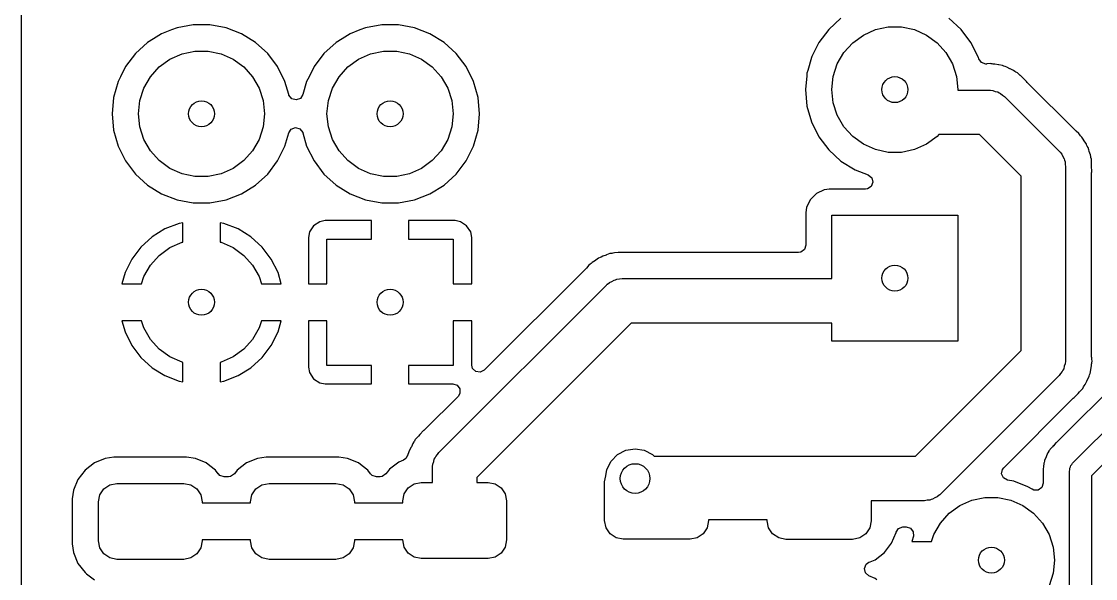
# Model space of a CAD drawing. Extents: x 0.22 to 1.78, y 0.22 to 2.18.
# Drawn here: x 0.222 to 0.791, y 1.415 to 1.71 of the extents above; entities that cross this region are included whole.
import ezdxf

# ---------------------------------------------------------------- set-up
doc = ezdxf.new("R2010")
doc.units = 0
doc.header["$MEASUREMENT"] = 0
doc.layers.add('BLACK', color=7, linetype='CONTINUOUS')

msp = doc.modelspace()

# ---------------------------------------------------------------- linework, layer by layer
at = {"layer": 'BLACK', "linetype": 'CONTINUOUS'}
for p, q in [((0.221831, 1.66122), (0.221831, 1.75138)), ((0.656435, 1.71189), (0.649961, 1.70599)), ((0.720117, 1.70599), (0.713644, 1.71189)), ((0.296165, 1.70371), (0.291821, 1.70102)), ((0.301331, 1.70571), (0.296165, 1.70371)), ((0.304333, 1.70687), (0.301331, 1.70571)), ((0.312943, 1.70848), (0.304333, 1.70687)), ((0.321702, 1.70848), (0.312943, 1.70848)), ((0.330312, 1.70687), (0.321702, 1.70848)), ((0.330313, 1.70687), (0.330312, 1.70687)), ((0.33848, 1.70371), (0.330313, 1.70687)), ((0.330313, 1.70687), (0.330313, 1.70687)), ((0.345928, 1.6991), (0.33848, 1.70371)), ((0.396165, 1.70371), (0.391821, 1.70102)), ((0.401331, 1.70571), (0.396165, 1.70371)), ((0.404333, 1.70687), (0.401331, 1.70571)), ((0.412943, 1.70848), (0.404333, 1.70687)), ((0.421702, 1.70848), (0.412943, 1.70848)), ((0.430312, 1.70687), (0.421702, 1.70848)), ((0.430313, 1.70687), (0.430312, 1.70687)), ((0.43848, 1.70371), (0.430313, 1.70687)), ((0.430313, 1.70687), (0.430313, 1.70687)), ((0.445928, 1.6991), (0.43848, 1.70371)), ((0.649961, 1.70599), (0.644683, 1.699)), ((0.668307, 1.703), (0.674698, 1.70584)), ((0.674698, 1.70584), (0.681541, 1.7073)), ((0.681541, 1.7073), (0.688537, 1.7073)), ((0.688537, 1.7073), (0.69538, 1.70584)), ((0.69538, 1.70584), (0.701772, 1.703)), ((0.725396, 1.699), (0.720117, 1.70599)), ((0.288718, 1.6991), (0.282245, 1.6932)), ((0.291821, 1.70102), (0.288718, 1.6991)), ((0.352401, 1.6932), (0.345928, 1.6991)), ((0.388718, 1.6991), (0.382245, 1.6932)), ((0.391821, 1.70102), (0.388718, 1.6991)), ((0.452401, 1.6932), (0.445928, 1.6991)), ((0.644683, 1.699), (0.640994, 1.6916)), ((0.644683, 1.699), (0.644683, 1.699)), ((0.657966, 1.69369), (0.662647, 1.69888)), ((0.662647, 1.69888), (0.668307, 1.703)), ((0.701772, 1.703), (0.707432, 1.69888)), ((0.707432, 1.69888), (0.712113, 1.69369)), ((0.7293, 1.69116), (0.725396, 1.699)), ((0.725396, 1.699), (0.725396, 1.699)), ((0.282245, 1.6932), (0.276966, 1.68621)), ((0.300591, 1.6902), (0.306982, 1.69305)), ((0.306982, 1.69305), (0.313825, 1.6945)), ((0.313825, 1.6945), (0.320821, 1.6945)), ((0.320821, 1.6945), (0.327664, 1.69305)), ((0.327664, 1.69305), (0.334055, 1.6902)), ((0.357679, 1.68621), (0.352401, 1.6932)), ((0.382245, 1.6932), (0.376966, 1.68621)), ((0.400591, 1.6902), (0.406982, 1.69305)), ((0.406982, 1.69305), (0.413825, 1.6945)), ((0.413825, 1.6945), (0.420821, 1.6945)), ((0.420821, 1.6945), (0.427664, 1.69305)), ((0.427664, 1.69305), (0.434055, 1.6902)), ((0.457679, 1.68621), (0.452401, 1.6932)), ((0.654468, 1.68763), (0.657966, 1.69369)), ((0.712113, 1.69369), (0.715611, 1.68763)), ((0.276966, 1.68621), (0.274325, 1.6809)), ((0.276966, 1.68621), (0.276966, 1.68621)), ((0.290249, 1.68089), (0.294931, 1.68609)), ((0.294931, 1.68609), (0.300591, 1.6902)), ((0.334055, 1.6902), (0.339715, 1.68609)), ((0.339715, 1.68609), (0.344396, 1.68089)), ((0.361584, 1.67837), (0.357679, 1.68621)), ((0.376966, 1.68621), (0.374325, 1.6809)), ((0.376966, 1.68621), (0.376966, 1.68621)), ((0.390249, 1.68089), (0.394931, 1.68609)), ((0.394931, 1.68609), (0.400591, 1.6902)), ((0.434055, 1.6902), (0.439715, 1.68609)), ((0.439715, 1.68609), (0.444396, 1.68089)), ((0.461584, 1.67837), (0.457679, 1.68621)), ((0.640778, 1.69116), (0.638805, 1.68423)), ((0.640994, 1.6916), (0.640778, 1.69116)), ((0.652306, 1.68097), (0.654468, 1.68763)), ((0.715611, 1.68763), (0.717773, 1.68097)), ((0.729503, 1.69045), (0.7293, 1.69116)), ((0.729545, 1.69031), (0.729503, 1.69045)), ((0.730961, 1.68836), (0.729545, 1.69031)), ((0.733252, 1.68762), (0.730961, 1.68836)), ((0.733543, 1.68762), (0.733252, 1.68762)), ((0.733726, 1.68763), (0.733543, 1.68762)), ((0.735653, 1.68781), (0.733726, 1.68763)), ((0.736173, 1.68773), (0.735653, 1.68781)), ((0.735653, 1.68781), (0.735653, 1.68781)), ((0.736555, 1.68767), (0.736173, 1.68773)), ((0.737165, 1.68762), (0.736555, 1.68767)), ((0.738078, 1.68762), (0.737165, 1.68762)), ((0.739953, 1.68714), (0.738078, 1.68762)), ((0.738078, 1.68762), (0.738078, 1.68762)), ((0.738078, 1.68762), (0.738078, 1.68762)), ((0.738078, 1.68762), (0.738078, 1.68762)), ((0.740133, 1.6871), (0.739953, 1.68714)), ((0.742044, 1.6868), (0.740133, 1.6871)), ((0.742882, 1.68643), (0.742044, 1.6868)), ((0.742044, 1.6868), (0.742044, 1.6868)), ((0.743461, 1.68624), (0.742882, 1.68643)), ((0.744345, 1.68601), (0.743461, 1.68624)), ((0.274325, 1.6809), (0.273062, 1.67837)), ((0.286751, 1.67483), (0.290249, 1.68089)), ((0.344396, 1.68089), (0.347894, 1.67483)), ((0.374325, 1.6809), (0.373062, 1.67837)), ((0.386751, 1.67483), (0.390249, 1.68089)), ((0.444396, 1.68089), (0.447894, 1.67483)), ((0.638258, 1.68141), (0.637573, 1.67402)), ((0.638381, 1.68274), (0.638258, 1.68141)), ((0.638805, 1.68423), (0.638381, 1.68274)), ((0.651575, 1.67402), (0.652306, 1.68097)), ((0.717773, 1.68097), (0.718504, 1.67402)), ((0.746042, 1.68508), (0.744345, 1.68601)), ((0.744345, 1.68601), (0.744345, 1.68601)), ((0.746207, 1.685), (0.746042, 1.68508)), ((0.747983, 1.68423), (0.746207, 1.685)), ((0.748704, 1.68367), (0.747983, 1.68423)), ((0.749215, 1.68333), (0.748704, 1.68367)), ((0.750015, 1.68289), (0.749215, 1.68333)), ((0.751426, 1.68157), (0.750015, 1.68289)), ((0.751566, 1.68145), (0.751426, 1.68157)), ((0.751812, 1.68126), (0.751566, 1.68145)), ((0.752668, 1.6804), (0.751812, 1.68126)), ((0.754732, 1.67846), (0.752668, 1.6804)), ((0.273062, 1.67837), (0.270665, 1.66994)), ((0.28459, 1.66818), (0.286751, 1.67483)), ((0.347894, 1.67483), (0.350056, 1.66818)), ((0.363574, 1.67137), (0.361584, 1.67837)), ((0.373062, 1.67837), (0.371072, 1.67137)), ((0.38459, 1.66818), (0.386751, 1.67483)), ((0.447894, 1.67483), (0.450056, 1.66818)), ((0.463981, 1.66994), (0.461584, 1.67837)), ((0.754831, 1.67834), (0.754732, 1.67846)), ((0.755255, 1.67781), (0.754831, 1.67834)), ((0.78097, 1.6521), (0.755255, 1.67781)), ((0.270665, 1.66994), (0.269857, 1.66122)), ((0.363663, 1.6711), (0.363574, 1.67137)), ((0.36515, 1.6692), (0.363663, 1.6711)), ((0.367467, 1.66854), (0.36515, 1.6692)), ((0.369729, 1.66937), (0.367467, 1.66854)), ((0.371072, 1.67137), (0.369729, 1.66937)), ((0.464789, 1.66122), (0.463981, 1.66994)), ((0.637573, 1.67402), (0.638381, 1.66529)), ((0.652306, 1.66706), (0.651575, 1.67402)), ((0.718504, 1.67402), (0.718483, 1.67382)), ((0.718483, 1.67382), (0.734843, 1.67382)), ((0.734843, 1.67382), (0.735225, 1.67378)), ((0.735225, 1.67378), (0.735388, 1.67381)), ((0.735388, 1.67381), (0.735654, 1.67374)), ((0.735654, 1.67374), (0.737013, 1.67362)), ((0.737013, 1.67362), (0.738285, 1.67312)), ((0.738285, 1.67312), (0.739613, 1.67281)), ((0.739613, 1.67281), (0.740292, 1.67235)), ((0.740292, 1.67235), (0.74106, 1.67205)), ((0.74106, 1.67205), (0.742069, 1.67113)), ((0.742069, 1.67113), (0.743194, 1.67036)), ((0.743194, 1.67036), (0.772131, 1.64142)), ((0.283858, 1.66122), (0.28459, 1.66818)), ((0.350056, 1.66818), (0.350787, 1.66122)), ((0.383858, 1.66122), (0.38459, 1.66818)), ((0.450056, 1.66818), (0.450787, 1.66122)), ((0.638381, 1.66529), (0.640778, 1.65687)), ((0.654468, 1.6604), (0.652306, 1.66706)), ((0.221831, 1.55138), (0.221831, 1.66122)), ((0.269857, 1.66122), (0.270665, 1.6525)), ((0.28459, 1.65426), (0.283858, 1.66122)), ((0.350787, 1.66122), (0.350056, 1.65426)), ((0.38459, 1.65426), (0.383858, 1.66122)), ((0.450787, 1.66122), (0.450056, 1.65426)), ((0.463981, 1.6525), (0.464789, 1.66122)), ((0.657966, 1.65435), (0.654468, 1.6604)), ((0.270665, 1.6525), (0.273062, 1.64407)), ((0.286751, 1.64761), (0.28459, 1.65426)), ((0.350056, 1.65426), (0.347894, 1.64761)), ((0.363574, 1.65107), (0.364917, 1.65307)), ((0.364917, 1.65307), (0.367179, 1.6539)), ((0.367179, 1.6539), (0.369496, 1.65324)), ((0.369496, 1.65324), (0.370983, 1.65134)), ((0.386751, 1.64761), (0.38459, 1.65426)), ((0.450056, 1.65426), (0.447894, 1.64761)), ((0.461584, 1.64407), (0.463981, 1.6525)), ((0.640778, 1.65687), (0.644683, 1.64903)), ((0.662647, 1.64915), (0.657966, 1.65435)), ((0.781106, 1.65198), (0.78097, 1.6521)), ((0.782597, 1.65074), (0.781106, 1.65198)), ((0.290249, 1.64155), (0.286751, 1.64761)), ((0.347894, 1.64761), (0.344396, 1.64155)), ((0.361584, 1.64407), (0.363574, 1.65107)), ((0.370983, 1.65134), (0.371071, 1.65107)), ((0.371071, 1.65107), (0.373062, 1.64407)), ((0.390249, 1.64155), (0.386751, 1.64761)), ((0.447894, 1.64761), (0.444396, 1.64155)), ((0.644683, 1.64903), (0.649961, 1.64204)), ((0.668307, 1.64503), (0.662647, 1.64915)), ((0.707432, 1.64915), (0.701772, 1.64503)), ((0.708377, 1.6502), (0.707432, 1.64915)), ((0.72995, 1.6502), (0.708377, 1.6502)), ((0.751969, 1.62818), (0.72995, 1.6502)), ((0.783133, 1.65), (0.782597, 1.65074)), ((0.783531, 1.64954), (0.783133, 1.65)), ((0.784176, 1.64889), (0.783531, 1.64954)), ((0.785162, 1.64723), (0.784176, 1.64889)), ((0.785262, 1.64707), (0.785162, 1.64723)), ((0.7864, 1.64551), (0.785262, 1.64707)), ((0.273062, 1.64407), (0.276966, 1.63623)), ((0.294931, 1.63635), (0.290249, 1.64155)), ((0.344396, 1.64155), (0.339715, 1.63635)), ((0.357679, 1.63623), (0.361584, 1.64407)), ((0.373062, 1.64407), (0.376966, 1.63623)), ((0.394931, 1.63635), (0.390249, 1.64155)), ((0.444396, 1.64155), (0.439715, 1.63635)), ((0.457679, 1.63623), (0.461584, 1.64407)), ((0.649961, 1.64204), (0.656435, 1.63614)), ((0.674698, 1.64219), (0.668307, 1.64503)), ((0.681541, 1.64073), (0.674698, 1.64219)), ((0.688537, 1.64073), (0.681541, 1.64073)), ((0.69538, 1.64219), (0.688537, 1.64073)), ((0.701772, 1.64503), (0.69538, 1.64219)), ((0.772131, 1.64142), (0.772376, 1.64113)), ((0.772376, 1.64113), (0.772508, 1.64103)), ((0.772508, 1.64103), (0.772652, 1.6408)), ((0.772652, 1.6408), (0.773524, 1.63975)), ((0.786656, 1.64486), (0.7864, 1.64551)), ((0.786736, 1.64466), (0.786656, 1.64486)), ((0.787005, 1.64411), (0.786736, 1.64466)), ((0.78747, 1.64332), (0.787005, 1.64411)), ((0.787844, 1.64204), (0.78747, 1.64332)), ((0.78801, 1.64146), (0.787844, 1.64204)), ((0.78807, 1.64129), (0.78801, 1.64146)), ((0.788782, 1.63949), (0.78807, 1.64129)), ((0.276966, 1.63623), (0.282245, 1.62924)), ((0.300591, 1.63224), (0.294931, 1.63635)), ((0.339715, 1.63635), (0.334055, 1.63224)), ((0.352401, 1.62924), (0.357679, 1.63623)), ((0.376966, 1.63623), (0.382245, 1.62924)), ((0.400591, 1.63224), (0.394931, 1.63635)), ((0.439715, 1.63635), (0.434055, 1.63224)), ((0.452401, 1.62924), (0.457679, 1.63623)), ((0.656435, 1.63614), (0.663882, 1.63153)), ((0.773524, 1.63975), (0.774075, 1.6385)), ((0.774075, 1.6385), (0.774793, 1.63734)), ((0.774793, 1.63734), (0.774944, 1.63653)), ((0.774944, 1.63653), (0.775277, 1.63577)), ((0.775277, 1.63577), (0.77534, 1.63441)), ((0.788897, 1.63858), (0.788782, 1.63949)), ((0.789021, 1.63799), (0.788897, 1.63858)), ((0.789275, 1.63711), (0.789021, 1.63799)), ((0.789334, 1.63526), (0.789275, 1.63711)), ((0.789336, 1.63517), (0.789334, 1.63526)), ((0.789351, 1.63499), (0.789336, 1.63517)), ((0.78939, 1.63468), (0.789351, 1.63499)), ((0.282245, 1.62924), (0.288718, 1.62334)), ((0.306982, 1.62939), (0.300591, 1.63224)), ((0.313825, 1.62794), (0.306982, 1.62939)), ((0.327664, 1.62939), (0.320821, 1.62794)), ((0.334055, 1.63224), (0.327664, 1.62939)), ((0.345928, 1.62334), (0.352401, 1.62924)), ((0.382245, 1.62924), (0.388718, 1.62334)), ((0.406982, 1.62939), (0.400591, 1.63224)), ((0.413825, 1.62794), (0.406982, 1.62939)), ((0.427664, 1.62939), (0.420821, 1.62794)), ((0.434055, 1.63224), (0.427664, 1.62939)), ((0.445928, 1.62334), (0.452401, 1.62924)), ((0.663882, 1.63153), (0.670888, 1.62881)), ((0.77534, 1.63441), (0.775591, 1.63307)), ((0.775591, 1.63307), (0.775591, 1.53071)), ((0.78939, 1.63347), (0.78939, 1.63468)), ((0.78939, 1.63468), (0.78939, 1.63468)), ((0.789479, 1.63064), (0.78939, 1.63347)), ((0.78939, 1.62981), (0.789464, 1.63048)), ((0.78939, 1.53201), (0.78939, 1.62981)), ((0.789464, 1.63048), (0.789479, 1.63064)), ((0.320821, 1.62794), (0.313825, 1.62794)), ((0.420821, 1.62794), (0.413825, 1.62794)), ((0.670888, 1.62881), (0.672755, 1.62729)), ((0.673371, 1.62496), (0.672501, 1.62271)), ((0.672755, 1.62729), (0.673371, 1.62496)), ((0.751969, 1.5356), (0.751969, 1.62818)), ((0.288718, 1.62334), (0.296165, 1.61873)), ((0.296165, 1.61873), (0.304333, 1.61557)), ((0.330313, 1.61557), (0.33848, 1.61873)), ((0.33848, 1.61873), (0.345928, 1.62334)), ((0.388718, 1.62334), (0.396165, 1.61873)), ((0.396165, 1.61873), (0.404333, 1.61557)), ((0.430313, 1.61557), (0.43848, 1.61873)), ((0.43848, 1.61873), (0.445928, 1.62334)), ((0.643446, 1.61887), (0.640189, 1.61561)), ((0.647583, 1.62089), (0.643446, 1.61887)), ((0.648924, 1.62108), (0.647583, 1.62089)), ((0.650265, 1.62128), (0.648924, 1.62108)), ((0.66948, 1.62128), (0.650265, 1.62128)), ((0.670477, 1.62141), (0.66948, 1.62128)), ((0.672501, 1.62271), (0.670477, 1.62141)), ((0.304333, 1.61557), (0.312943, 1.61396)), ((0.312943, 1.61396), (0.321702, 1.61396)), ((0.321702, 1.61396), (0.330313, 1.61557)), ((0.404333, 1.61557), (0.412943, 1.61396)), ((0.412943, 1.61396), (0.421702, 1.61396)), ((0.421702, 1.61396), (0.430313, 1.61557)), ((0.640189, 1.61561), (0.638166, 1.61147)), ((0.638166, 1.61147), (0.637776, 1.60879)), ((0.637776, 1.60879), (0.637776, 1.59152)), ((0.651575, 1.57382), (0.651575, 1.60748)), ((0.651575, 1.60748), (0.718504, 1.60748)), ((0.718504, 1.60748), (0.718504, 1.54055)), ((0.30542, 1.60305), (0.297936, 1.60015)), ((0.305421, 1.60305), (0.30542, 1.60305)), ((0.30748, 1.60344), (0.305421, 1.60305)), ((0.30748, 1.59315), (0.30748, 1.60344)), ((0.329225, 1.60305), (0.327165, 1.60344)), ((0.327165, 1.60344), (0.327165, 1.59315)), ((0.336709, 1.60015), (0.329225, 1.60305)), ((0.329225, 1.60305), (0.329225, 1.60305)), ((0.376762, 1.60178), (0.374587, 1.59853)), ((0.380018, 1.60396), (0.376762, 1.60178)), ((0.376762, 1.60178), (0.376762, 1.60178)), ((0.382889, 1.60453), (0.380018, 1.60396)), ((0.380018, 1.60396), (0.380018, 1.60396)), ((0.40748, 1.60453), (0.382889, 1.60453)), ((0.40748, 1.59469), (0.40748, 1.60453)), ((0.40748, 1.60453), (0.40748, 1.60453)), ((0.427165, 1.60453), (0.427165, 1.59469)), ((0.451757, 1.60453), (0.427165, 1.60453)), ((0.427165, 1.60453), (0.427165, 1.60453)), ((0.454628, 1.60396), (0.451757, 1.60453)), ((0.457883, 1.60178), (0.454628, 1.60396)), ((0.454628, 1.60396), (0.454628, 1.60396)), ((0.457884, 1.60178), (0.457883, 1.60178)), ((0.460059, 1.59853), (0.457884, 1.60178)), ((0.291113, 1.59593), (0.285181, 1.59052)), ((0.297936, 1.60015), (0.291113, 1.59593)), ((0.297936, 1.60015), (0.297936, 1.60015)), ((0.343533, 1.59593), (0.336709, 1.60015)), ((0.336709, 1.60015), (0.336709, 1.60015)), ((0.349464, 1.59052), (0.343533, 1.59593)), ((0.374587, 1.59853), (0.374016, 1.59565)), ((0.374016, 1.59565), (0.374016, 1.59565)), ((0.374016, 1.59565), (0.374016, 1.57106)), ((0.374587, 1.59853), (0.374587, 1.59853)), ((0.46063, 1.59565), (0.460059, 1.59853)), ((0.460059, 1.59853), (0.460059, 1.59853)), ((0.46063, 1.57106), (0.46063, 1.59565)), ((0.46063, 1.59565), (0.46063, 1.59565)), ((0.285181, 1.59052), (0.280345, 1.58412)), ((0.294931, 1.58609), (0.300591, 1.5902)), ((0.300591, 1.5902), (0.306982, 1.59305)), ((0.306982, 1.59305), (0.30748, 1.59315)), ((0.327165, 1.59315), (0.327664, 1.59305)), ((0.327664, 1.59305), (0.334055, 1.5902)), ((0.334055, 1.5902), (0.339715, 1.58609)), ((0.354301, 1.58412), (0.349464, 1.59052)), ((0.383858, 1.57106), (0.383858, 1.59469)), ((0.383858, 1.59469), (0.40748, 1.59469)), ((0.427165, 1.59469), (0.450787, 1.59469)), ((0.450787, 1.59469), (0.450787, 1.57106)), ((0.637031, 1.58922), (0.635082, 1.58781)), ((0.637776, 1.59152), (0.637031, 1.58922)), ((0.280344, 1.58412), (0.276767, 1.57693)), ((0.280345, 1.58412), (0.280344, 1.58412)), ((0.290249, 1.58089), (0.294931, 1.58609)), ((0.339715, 1.58609), (0.344396, 1.58089)), ((0.357878, 1.57693), (0.354301, 1.58412)), ((0.354301, 1.58412), (0.354301, 1.58412)), ((0.527918, 1.58463), (0.526353, 1.58349)), ((0.528767, 1.58496), (0.527918, 1.58463)), ((0.529316, 1.58523), (0.528767, 1.58496)), ((0.530102, 1.5857), (0.529316, 1.58523)), ((0.531962, 1.58624), (0.530102, 1.5857)), ((0.530102, 1.5857), (0.530102, 1.5857)), ((0.532135, 1.5863), (0.531962, 1.58624)), ((0.533935, 1.58701), (0.532135, 1.5863)), ((0.53484, 1.58713), (0.533935, 1.58701)), ((0.533935, 1.58701), (0.533935, 1.58701)), ((0.535439, 1.58725), (0.53484, 1.58713)), ((0.536316, 1.5875), (0.535439, 1.58725)), ((0.538251, 1.58756), (0.536316, 1.5875)), ((0.536316, 1.5875), (0.536316, 1.5875)), ((0.538434, 1.58758), (0.538251, 1.58756)), ((0.538743, 1.58762), (0.538434, 1.58758)), ((0.539952, 1.58762), (0.538743, 1.58762)), ((0.542784, 1.58771), (0.539952, 1.58762)), ((0.542939, 1.58769), (0.542784, 1.58771)), ((0.543612, 1.58762), (0.542939, 1.58769)), ((0.633878, 1.58762), (0.543612, 1.58762)), ((0.635082, 1.58781), (0.633878, 1.58762)), ((0.286751, 1.57483), (0.290249, 1.58089)), ((0.344396, 1.58089), (0.347894, 1.57483)), ((0.521326, 1.5792), (0.467284, 1.52516)), ((0.52145, 1.57933), (0.521326, 1.5792)), ((0.522683, 1.58083), (0.52145, 1.57933)), ((0.522684, 1.58083), (0.522683, 1.58083)), ((0.523422, 1.58136), (0.522684, 1.58083)), ((0.523887, 1.58176), (0.523422, 1.58136)), ((0.524533, 1.5824), (0.523887, 1.58176)), ((0.526199, 1.58339), (0.524533, 1.5824)), ((0.524533, 1.5824), (0.524533, 1.5824)), ((0.526353, 1.58349), (0.526199, 1.58339)), ((0.276767, 1.57693), (0.275097, 1.57106)), ((0.285527, 1.57106), (0.286751, 1.57483)), ((0.347894, 1.57483), (0.349119, 1.57106)), ((0.359548, 1.57106), (0.357878, 1.57693)), ((0.533679, 1.57175), (0.534928, 1.5723)), ((0.534928, 1.5723), (0.536088, 1.57302)), ((0.536088, 1.57302), (0.536897, 1.57317)), ((0.536897, 1.57317), (0.53765, 1.57351)), ((0.53765, 1.57351), (0.539013, 1.57357)), ((0.539013, 1.57357), (0.540354, 1.57382)), ((0.540354, 1.57382), (0.651575, 1.57382)), ((0.275097, 1.57106), (0.285527, 1.57106)), ((0.349119, 1.57106), (0.359548, 1.57106)), ((0.374016, 1.57106), (0.374016, 1.57106)), ((0.374016, 1.57106), (0.383858, 1.57106)), ((0.443223, 1.48158), (0.532003, 1.57036)), ((0.450787, 1.57106), (0.46063, 1.57106)), ((0.46063, 1.57106), (0.46063, 1.57106)), ((0.532003, 1.57036), (0.532298, 1.5706)), ((0.532298, 1.5706), (0.532397, 1.57074)), ((0.532397, 1.57074), (0.53263, 1.57088)), ((0.53263, 1.57088), (0.533679, 1.57175)), ((0.221831, 1.36125), (0.221831, 1.55138)), ((0.285527, 1.55138), (0.275097, 1.55138)), ((0.275097, 1.55138), (0.276767, 1.54551)), ((0.286751, 1.54761), (0.285527, 1.55138)), ((0.349119, 1.55138), (0.347894, 1.54761)), ((0.359548, 1.55138), (0.349119, 1.55138)), ((0.357878, 1.54551), (0.359548, 1.55138)), ((0.374016, 1.55138), (0.374016, 1.55138)), ((0.374016, 1.55138), (0.374016, 1.52679)), ((0.383858, 1.55138), (0.374016, 1.55138)), ((0.383858, 1.52776), (0.383858, 1.55138)), ((0.46063, 1.55138), (0.450787, 1.55138)), ((0.450787, 1.55138), (0.450787, 1.52776)), ((0.46063, 1.52791), (0.46063, 1.55138)), ((0.46063, 1.55138), (0.46063, 1.55138)), ((0.545247, 1.5502), (0.463386, 1.46834)), ((0.651575, 1.5502), (0.545247, 1.5502)), ((0.651575, 1.54055), (0.651575, 1.5502)), ((0.276767, 1.54551), (0.280344, 1.53832)), ((0.290249, 1.54155), (0.286751, 1.54761)), ((0.347894, 1.54761), (0.344396, 1.54155)), ((0.354301, 1.53832), (0.357878, 1.54551)), ((0.280344, 1.53832), (0.280345, 1.53832)), ((0.280345, 1.53832), (0.285181, 1.53192)), ((0.294931, 1.53635), (0.290249, 1.54155)), ((0.344396, 1.54155), (0.339715, 1.53635)), ((0.349464, 1.53192), (0.354301, 1.53832)), ((0.354301, 1.53832), (0.354301, 1.53832)), ((0.718504, 1.54055), (0.651575, 1.54055)), ((0.82561, 1.54167), (0.771325, 1.48738)), ((0.300591, 1.53224), (0.294931, 1.53635)), ((0.339715, 1.53635), (0.334055, 1.53224)), ((0.695895, 1.47953), (0.751969, 1.5356)), ((0.779289, 1.47583), (0.840551, 1.53709)), ((0.285181, 1.53192), (0.291113, 1.52651)), ((0.306982, 1.52939), (0.300591, 1.53224)), ((0.30748, 1.52929), (0.306982, 1.52939)), ((0.30748, 1.519), (0.30748, 1.52929)), ((0.327664, 1.52939), (0.327165, 1.52929)), ((0.327165, 1.52929), (0.327165, 1.519)), ((0.334055, 1.53224), (0.327664, 1.52939)), ((0.343533, 1.52651), (0.349464, 1.53192)), ((0.374016, 1.52679), (0.374016, 1.52679)), ((0.374016, 1.52679), (0.374587, 1.52392)), ((0.40748, 1.52776), (0.383858, 1.52776)), ((0.40748, 1.51791), (0.40748, 1.52776)), ((0.450787, 1.52776), (0.427165, 1.52776)), ((0.427165, 1.52776), (0.427165, 1.51791)), ((0.461055, 1.52614), (0.46063, 1.52791)), ((0.774897, 1.52727), (0.774584, 1.52594)), ((0.775389, 1.52854), (0.774897, 1.52727)), ((0.775515, 1.5299), (0.775389, 1.52854)), ((0.775578, 1.53016), (0.775515, 1.5299)), ((0.775591, 1.53071), (0.775555, 1.53033)), ((0.775555, 1.53033), (0.775578, 1.53016)), ((0.788908, 1.5256), (0.78939, 1.52747)), ((0.850633, 1.53047), (0.78937, 1.46921)), ((0.789398, 1.53183), (0.78939, 1.53201)), ((0.78939, 1.52839), (0.789438, 1.529)), ((0.78939, 1.52747), (0.78939, 1.52839)), ((0.789476, 1.531), (0.789398, 1.53183)), ((0.789438, 1.529), (0.789444, 1.52904)), ((0.789444, 1.52904), (0.789581, 1.5299)), ((0.789581, 1.5299), (0.789476, 1.531)), ((0.291113, 1.52651), (0.297936, 1.52229)), ((0.297936, 1.52229), (0.297936, 1.52229)), ((0.297936, 1.52229), (0.305421, 1.51939)), ((0.329225, 1.51939), (0.336709, 1.52229)), ((0.336709, 1.52229), (0.343533, 1.52651)), ((0.336709, 1.52229), (0.336709, 1.52229)), ((0.374587, 1.52392), (0.374587, 1.52392)), ((0.374587, 1.52392), (0.376762, 1.52066)), ((0.462758, 1.52444), (0.461055, 1.52614)), ((0.465137, 1.52406), (0.462758, 1.52444)), ((0.467284, 1.52516), (0.465137, 1.52406)), ((0.772131, 1.52236), (0.709139, 1.45936)), ((0.772902, 1.52348), (0.772131, 1.52236)), ((0.773821, 1.52449), (0.772902, 1.52348)), ((0.774119, 1.52526), (0.773821, 1.52449)), ((0.774584, 1.52594), (0.774119, 1.52526)), ((0.786848, 1.51951), (0.787781, 1.52121)), ((0.787781, 1.52121), (0.788008, 1.52209)), ((0.788008, 1.52209), (0.788206, 1.52267)), ((0.788206, 1.52267), (0.788568, 1.52351)), ((0.788568, 1.52351), (0.788871, 1.52542)), ((0.788871, 1.52542), (0.788908, 1.5256)), ((0.305421, 1.51939), (0.30748, 1.519)), ((0.30748, 1.519), (0.30748, 1.519)), ((0.327165, 1.519), (0.329225, 1.51939)), ((0.327165, 1.519), (0.327165, 1.519)), ((0.376762, 1.52066), (0.376762, 1.52066)), ((0.376762, 1.52066), (0.380018, 1.51848)), ((0.380018, 1.51848), (0.380018, 1.51848)), ((0.380018, 1.51848), (0.382889, 1.51791)), ((0.382889, 1.51791), (0.382889, 1.51791)), ((0.382889, 1.51791), (0.40748, 1.51791)), ((0.40748, 1.51791), (0.40748, 1.51791)), ((0.427165, 1.51791), (0.427165, 1.51791)), ((0.427165, 1.51791), (0.450632, 1.51791)), ((0.450632, 1.51791), (0.452923, 1.51717)), ((0.452923, 1.51717), (0.454339, 1.51522)), ((0.454339, 1.51522), (0.454339, 1.51281)), ((0.783338, 1.51412), (0.784663, 1.51554)), ((0.784663, 1.51554), (0.785103, 1.51634)), ((0.785103, 1.51634), (0.785439, 1.51685)), ((0.785439, 1.51685), (0.785999, 1.51757)), ((0.785999, 1.51757), (0.786768, 1.51935)), ((0.786768, 1.51935), (0.786848, 1.51951)), ((0.453388, 1.51126), (0.435769, 1.49364)), ((0.454339, 1.51281), (0.453388, 1.51126)), ((0.742743, 1.47345), (0.779585, 1.5103)), ((0.779585, 1.5103), (0.780112, 1.51072)), ((0.780112, 1.51072), (0.780234, 1.51082)), ((0.780234, 1.51082), (0.782173, 1.51288)), ((0.780234, 1.51082), (0.780234, 1.51082)), ((0.782173, 1.51288), (0.783028, 1.51374)), ((0.783028, 1.51374), (0.783219, 1.51399)), ((0.783219, 1.51399), (0.783338, 1.51412)), ((0.43512, 1.49312), (0.433181, 1.49105)), ((0.435241, 1.49322), (0.43512, 1.49312)), ((0.435769, 1.49364), (0.435241, 1.49322)), ((0.429916, 1.48709), (0.429356, 1.48637)), ((0.430251, 1.4876), (0.429916, 1.48709)), ((0.43047, 1.488), (0.430251, 1.4876)), ((0.430691, 1.4884), (0.43047, 1.488)), ((0.432016, 1.48981), (0.430691, 1.4884)), ((0.432135, 1.48995), (0.432016, 1.48981)), ((0.432326, 1.4902), (0.432135, 1.48995)), ((0.433181, 1.49105), (0.432326, 1.4902)), ((0.432326, 1.4902), (0.432326, 1.4902)), ((0.770428, 1.4867), (0.769079, 1.48514)), ((0.770677, 1.48686), (0.770428, 1.4867)), ((0.770428, 1.4867), (0.770428, 1.4867)), ((0.771325, 1.48738), (0.770677, 1.48686)), ((0.427149, 1.48127), (0.426786, 1.48043)), ((0.427347, 1.48185), (0.427149, 1.48127)), ((0.427574, 1.48273), (0.427347, 1.48185)), ((0.428506, 1.48443), (0.427574, 1.48273)), ((0.427574, 1.48273), (0.427574, 1.48273)), ((0.428587, 1.48459), (0.428506, 1.48443)), ((0.429356, 1.48637), (0.428587, 1.48459)), ((0.442452, 1.48045), (0.443223, 1.48158)), ((0.537988, 1.48046), (0.542378, 1.48269)), ((0.542378, 1.48269), (0.547244, 1.48346)), ((0.547244, 1.48346), (0.552111, 1.48269)), ((0.552111, 1.48269), (0.556501, 1.48046)), ((0.765992, 1.48119), (0.765272, 1.47926)), ((0.76617, 1.48143), (0.765992, 1.48119)), ((0.765992, 1.48119), (0.765992, 1.48119)), ((0.766594, 1.48215), (0.76617, 1.48143)), ((0.766717, 1.48242), (0.766594, 1.48215)), ((0.768066, 1.48397), (0.766717, 1.48242)), ((0.768153, 1.48408), (0.768066, 1.48397)), ((0.768535, 1.48459), (0.768153, 1.48408)), ((0.768984, 1.48504), (0.768535, 1.48459)), ((0.769079, 1.48514), (0.768984, 1.48504)), ((0.260518, 1.47597), (0.25558, 1.47218)), ((0.266269, 1.47835), (0.260518, 1.47597)), ((0.260518, 1.47597), (0.260518, 1.47597)), ((0.270891, 1.47896), (0.266269, 1.47835)), ((0.266269, 1.47835), (0.266269, 1.47835)), ((0.309424, 1.47896), (0.270891, 1.47896)), ((0.270891, 1.47896), (0.270891, 1.47896)), ((0.314046, 1.47835), (0.309424, 1.47896)), ((0.319797, 1.47597), (0.314046, 1.47835)), ((0.314046, 1.47835), (0.314046, 1.47835)), ((0.321741, 1.47447), (0.319797, 1.47597)), ((0.319797, 1.47597), (0.319797, 1.47597)), ((0.319797, 1.47597), (0.319797, 1.47597)), ((0.341227, 1.47597), (0.336288, 1.47218)), ((0.346978, 1.47835), (0.341227, 1.47597)), ((0.341227, 1.47597), (0.341227, 1.47597)), ((0.3516, 1.47896), (0.346978, 1.47835)), ((0.346978, 1.47835), (0.346978, 1.47835)), ((0.390132, 1.47896), (0.3516, 1.47896)), ((0.3516, 1.47896), (0.3516, 1.47896)), ((0.394754, 1.47835), (0.390132, 1.47896)), ((0.394755, 1.47835), (0.394754, 1.47835)), ((0.400505, 1.47597), (0.394755, 1.47835)), ((0.400506, 1.47597), (0.400505, 1.47597)), ((0.40245, 1.47447), (0.400506, 1.47597)), ((0.400506, 1.47597), (0.400506, 1.47597)), ((0.421935, 1.47646), (0.416997, 1.47267)), ((0.421936, 1.47646), (0.421935, 1.47646)), ((0.424437, 1.47749), (0.421936, 1.47646)), ((0.425701, 1.47834), (0.424437, 1.47749)), ((0.426656, 1.48021), (0.425701, 1.47834)), ((0.426718, 1.48019), (0.426656, 1.48021)), ((0.426786, 1.48043), (0.426718, 1.48019)), ((0.439839, 1.47404), (0.439965, 1.4754)), ((0.439965, 1.4754), (0.440458, 1.47667)), ((0.440458, 1.47667), (0.44077, 1.478)), ((0.44077, 1.478), (0.441235, 1.47868)), ((0.441235, 1.47868), (0.441533, 1.47945)), ((0.441533, 1.47945), (0.442452, 1.48045)), ((0.532267, 1.47258), (0.534504, 1.47697)), ((0.534504, 1.47697), (0.537988, 1.48046)), ((0.556501, 1.48046), (0.55743, 1.47953)), ((0.55743, 1.47953), (0.632776, 1.47953)), ((0.632776, 1.47953), (0.695895, 1.47953)), ((0.764012, 1.47589), (0.763865, 1.47383)), ((0.764116, 1.47616), (0.764012, 1.47589)), ((0.764321, 1.47697), (0.764116, 1.47616)), ((0.764364, 1.47726), (0.764321, 1.47697)), ((0.765219, 1.47914), (0.764364, 1.47726)), ((0.764364, 1.47726), (0.764364, 1.47726)), ((0.765272, 1.47926), (0.765219, 1.47914)), ((0.7789, 1.47516), (0.779289, 1.47583)), ((0.255579, 1.47218), (0.25179, 1.46724)), ((0.25558, 1.47218), (0.255579, 1.47218)), ((0.324735, 1.47218), (0.321741, 1.47447)), ((0.324736, 1.47218), (0.324735, 1.47218)), ((0.324735, 1.47218), (0.324735, 1.47218)), ((0.326226, 1.47023), (0.324736, 1.47218)), ((0.326293, 1.47015), (0.326226, 1.47023)), ((0.327094, 1.46937), (0.326293, 1.47015)), ((0.334731, 1.47015), (0.332746, 1.46878)), ((0.336288, 1.47218), (0.334731, 1.47015)), ((0.336288, 1.47218), (0.336288, 1.47218)), ((0.405444, 1.47218), (0.40245, 1.47447)), ((0.406935, 1.47023), (0.405444, 1.47218)), ((0.405444, 1.47218), (0.405444, 1.47218)), ((0.405444, 1.47218), (0.405444, 1.47218)), ((0.407001, 1.47015), (0.406935, 1.47023)), ((0.407803, 1.46937), (0.407001, 1.47015)), ((0.415062, 1.47015), (0.413077, 1.46878)), ((0.415121, 1.47022), (0.415062, 1.47015)), ((0.415933, 1.47128), (0.415121, 1.47022)), ((0.416997, 1.47267), (0.415933, 1.47128)), ((0.416997, 1.47267), (0.416997, 1.47267)), ((0.439764, 1.47323), (0.439799, 1.47361)), ((0.439764, 1.46565), (0.439764, 1.47323)), ((0.439776, 1.47377), (0.439839, 1.47404)), ((0.439799, 1.47361), (0.439776, 1.47377)), ((0.531734, 1.46922), (0.532267, 1.47258)), ((0.741634, 1.47019), (0.742076, 1.47256)), ((0.742667, 1.46802), (0.741634, 1.47019)), ((0.742076, 1.47256), (0.742743, 1.47345)), ((0.763755, 1.47229), (0.763608, 1.47023)), ((0.763608, 1.47023), (0.763671, 1.46994)), ((0.763671, 1.46994), (0.76376, 1.46912)), ((0.76376, 1.47243), (0.763755, 1.47229)), ((0.76385, 1.47369), (0.76376, 1.47306)), ((0.76376, 1.47306), (0.76376, 1.47243)), ((0.763865, 1.47383), (0.76385, 1.47369)), ((0.777559, 1.47165), (0.77776, 1.4724)), ((0.777559, 1.32449), (0.777559, 1.47165)), ((0.77776, 1.47318), (0.778149, 1.47386)), ((0.77776, 1.4724), (0.77776, 1.47318)), ((0.778149, 1.47386), (0.77835, 1.47461)), ((0.77835, 1.47461), (0.7789, 1.47516)), ((0.25179, 1.46724), (0.249408, 1.46149)), ((0.25179, 1.46724), (0.25179, 1.46724)), ((0.265481, 1.46227), (0.268674, 1.46441)), ((0.268674, 1.46441), (0.272441, 1.46516)), ((0.272441, 1.46516), (0.307874, 1.46516)), ((0.307874, 1.46516), (0.311641, 1.46441)), ((0.311641, 1.46441), (0.314834, 1.46227)), ((0.329385, 1.46862), (0.327094, 1.46937)), ((0.331639, 1.46862), (0.329385, 1.46862)), ((0.332746, 1.46878), (0.331639, 1.46862)), ((0.34619, 1.46227), (0.349383, 1.46441)), ((0.349383, 1.46441), (0.35315, 1.46516)), ((0.35315, 1.46516), (0.388583, 1.46516)), ((0.388583, 1.46516), (0.392349, 1.46441)), ((0.392349, 1.46441), (0.395542, 1.46227)), ((0.410094, 1.46862), (0.407803, 1.46937)), ((0.41197, 1.46862), (0.410094, 1.46862)), ((0.413077, 1.46878), (0.41197, 1.46862)), ((0.426899, 1.46277), (0.430092, 1.4649)), ((0.430092, 1.4649), (0.433858, 1.46565)), ((0.433858, 1.46565), (0.439764, 1.46565)), ((0.463386, 1.46834), (0.463386, 1.46565)), ((0.463386, 1.46565), (0.469291, 1.46565)), ((0.469291, 1.46565), (0.473058, 1.4649)), ((0.473058, 1.4649), (0.476251, 1.46277)), ((0.531102, 1.46604), (0.531734, 1.46922)), ((0.531102, 1.44537), (0.531102, 1.46604)), ((0.744783, 1.46687), (0.742667, 1.46802)), ((0.748123, 1.46624), (0.744783, 1.46687)), ((0.755607, 1.46334), (0.748123, 1.46624)), ((0.76376, 1.46529), (0.763015, 1.463)), ((0.76376, 1.46912), (0.76376, 1.46529)), ((0.78937, 1.46921), (0.78937, 1.32205)), ((0.249408, 1.46149), (0.248799, 1.45686)), ((0.249408, 1.46149), (0.249408, 1.46149)), ((0.262598, 1.45531), (0.263348, 1.45908)), ((0.263348, 1.45908), (0.265481, 1.46227)), ((0.314834, 1.46227), (0.316967, 1.45908)), ((0.316967, 1.45908), (0.317717, 1.45531)), ((0.343307, 1.45531), (0.344056, 1.45908)), ((0.344056, 1.45908), (0.34619, 1.46227)), ((0.395542, 1.46227), (0.397676, 1.45908)), ((0.397676, 1.45908), (0.398425, 1.45531)), ((0.424016, 1.45581), (0.424765, 1.45957)), ((0.424765, 1.45957), (0.426899, 1.46277)), ((0.476251, 1.46277), (0.478385, 1.45957)), ((0.478385, 1.45957), (0.479134, 1.45581)), ((0.708512, 1.45884), (0.707462, 1.45797)), ((0.708744, 1.45899), (0.708512, 1.45884)), ((0.708844, 1.45912), (0.708744, 1.45899)), ((0.709139, 1.45936), (0.708844, 1.45912)), ((0.75781, 1.46198), (0.755607, 1.46334)), ((0.755607, 1.46334), (0.755607, 1.46334)), ((0.758658, 1.46159), (0.75781, 1.46198)), ((0.761067, 1.46159), (0.758658, 1.46159)), ((0.763015, 1.463), (0.761067, 1.46159)), ((0.248799, 1.45686), (0.248799, 1.4331)), ((0.262598, 1.43465), (0.262598, 1.45531)), ((0.317717, 1.45531), (0.317717, 1.45482)), ((0.317717, 1.45482), (0.343307, 1.45482)), ((0.343307, 1.45482), (0.343307, 1.45531)), ((0.398425, 1.45531), (0.398425, 1.45482)), ((0.398425, 1.45482), (0.424016, 1.45482)), ((0.424016, 1.45482), (0.424016, 1.45581)), ((0.479134, 1.45581), (0.479134, 1.43514)), ((0.700787, 1.45591), (0.672441, 1.45591)), ((0.672441, 1.45591), (0.672441, 1.44528)), ((0.702129, 1.45616), (0.700787, 1.45591)), ((0.703492, 1.45622), (0.702129, 1.45616)), ((0.704245, 1.45655), (0.703492, 1.45622)), ((0.705054, 1.4567), (0.704245, 1.45655)), ((0.706214, 1.45742), (0.705054, 1.4567)), ((0.707462, 1.45797), (0.706214, 1.45742)), ((0.713828, 1.44928), (0.719488, 1.45339)), ((0.719488, 1.45339), (0.725879, 1.45624)), ((0.725879, 1.45624), (0.732722, 1.45769)), ((0.732722, 1.45769), (0.739718, 1.45769)), ((0.739718, 1.45769), (0.746562, 1.45624)), ((0.746562, 1.45624), (0.752953, 1.45339)), ((0.752953, 1.45339), (0.758613, 1.44928)), ((0.709147, 1.44408), (0.713828, 1.44928)), ((0.758613, 1.44928), (0.763294, 1.44408)), ((0.531852, 1.44161), (0.531102, 1.44537)), ((0.533985, 1.43841), (0.531852, 1.44161)), ((0.585471, 1.44161), (0.583338, 1.43841)), ((0.58622, 1.44537), (0.585471, 1.44161)), ((0.617323, 1.44577), (0.58622, 1.44577)), ((0.58622, 1.44577), (0.58622, 1.44537)), ((0.617323, 1.44528), (0.617323, 1.44577)), ((0.618072, 1.44151), (0.617323, 1.44528)), ((0.620206, 1.43832), (0.618072, 1.44151)), ((0.671692, 1.44151), (0.669558, 1.43832)), ((0.672441, 1.44528), (0.671692, 1.44151)), ((0.685739, 1.43934), (0.686974, 1.44124)), ((0.686974, 1.44124), (0.689223, 1.4421)), ((0.689223, 1.4421), (0.689427, 1.44211)), ((0.689427, 1.44211), (0.691068, 1.44211)), ((0.691068, 1.44211), (0.693359, 1.44136)), ((0.693359, 1.44136), (0.694775, 1.43941)), ((0.705649, 1.43802), (0.709147, 1.44408)), ((0.763294, 1.44408), (0.766792, 1.43802)), ((0.537178, 1.43628), (0.533985, 1.43841)), ((0.540945, 1.43553), (0.537178, 1.43628)), ((0.576378, 1.43553), (0.540945, 1.43553)), ((0.580145, 1.43628), (0.576378, 1.43553)), ((0.583338, 1.43841), (0.580145, 1.43628)), ((0.623399, 1.43618), (0.620206, 1.43832)), ((0.627165, 1.43543), (0.623399, 1.43618)), ((0.662598, 1.43543), (0.627165, 1.43543)), ((0.666365, 1.43618), (0.662598, 1.43543)), ((0.669558, 1.43832), (0.666365, 1.43618)), ((0.683249, 1.43335), (0.685632, 1.4391)), ((0.685632, 1.4391), (0.685662, 1.43922)), ((0.685632, 1.4391), (0.685632, 1.4391)), ((0.685662, 1.43922), (0.685708, 1.43929)), ((0.685708, 1.43929), (0.685729, 1.43934)), ((0.685729, 1.43934), (0.685739, 1.43934)), ((0.694817, 1.43714), (0.693995, 1.43425)), ((0.694775, 1.43941), (0.694817, 1.43714)), ((0.704425, 1.43425), (0.705649, 1.43802)), ((0.766792, 1.43802), (0.768954, 1.43137)), ((0.248799, 1.4331), (0.248799, 1.4331)), ((0.248799, 1.4331), (0.249408, 1.42847)), ((0.263348, 1.43088), (0.262598, 1.43465)), ((0.265481, 1.42769), (0.263348, 1.43088)), ((0.316967, 1.43088), (0.314834, 1.42769)), ((0.317717, 1.43465), (0.316967, 1.43088)), ((0.343307, 1.43514), (0.317717, 1.43514)), ((0.317717, 1.43514), (0.317717, 1.43465)), ((0.343307, 1.43465), (0.343307, 1.43514)), ((0.344056, 1.43088), (0.343307, 1.43465)), ((0.34619, 1.42769), (0.344056, 1.43088)), ((0.397676, 1.43088), (0.395542, 1.42769)), ((0.398425, 1.43465), (0.397676, 1.43088)), ((0.424016, 1.43514), (0.398425, 1.43514)), ((0.398425, 1.43514), (0.398425, 1.43465)), ((0.424765, 1.43137), (0.424016, 1.43514)), ((0.426899, 1.42818), (0.424765, 1.43137)), ((0.478385, 1.43137), (0.476251, 1.42818)), ((0.479134, 1.43514), (0.478385, 1.43137)), ((0.67946, 1.42841), (0.683249, 1.43335)), ((0.693995, 1.43425), (0.704425, 1.43425)), ((0.768954, 1.43137), (0.769685, 1.42441)), ((0.249408, 1.42847), (0.249408, 1.42847)), ((0.249408, 1.42847), (0.25179, 1.42272)), ((0.268674, 1.42555), (0.265481, 1.42769)), ((0.272441, 1.4248), (0.268674, 1.42555)), ((0.307874, 1.4248), (0.272441, 1.4248)), ((0.311641, 1.42555), (0.307874, 1.4248)), ((0.314834, 1.42769), (0.311641, 1.42555)), ((0.349383, 1.42555), (0.34619, 1.42769)), ((0.35315, 1.4248), (0.349383, 1.42555)), ((0.388583, 1.4248), (0.35315, 1.4248)), ((0.392349, 1.42555), (0.388583, 1.4248)), ((0.395542, 1.42769), (0.392349, 1.42555)), ((0.430092, 1.42604), (0.426899, 1.42818)), ((0.433858, 1.4253), (0.430092, 1.42604)), ((0.469291, 1.4253), (0.433858, 1.4253)), ((0.473058, 1.42604), (0.469291, 1.4253)), ((0.476251, 1.42818), (0.473058, 1.42604)), ((0.671875, 1.42353), (0.674521, 1.42462)), ((0.674521, 1.42462), (0.67946, 1.42841)), ((0.769685, 1.42441), (0.768954, 1.41745)), ((0.25179, 1.42272), (0.25179, 1.42272)), ((0.25179, 1.42272), (0.255541, 1.41783)), ((0.668896, 1.41999), (0.669817, 1.42222)), ((0.669458, 1.41765), (0.668896, 1.41999)), ((0.669817, 1.42222), (0.67129, 1.42329)), ((0.67129, 1.42329), (0.671875, 1.42353)), ((0.255541, 1.41783), (0.255579, 1.41778)), ((0.255579, 1.41778), (0.25558, 1.41778)), ((0.25558, 1.41778), (0.25558, 1.41778)), ((0.25558, 1.41778), (0.256307, 1.41723)), ((0.256307, 1.41723), (0.260518, 1.41399)), ((0.67129, 1.41608), (0.669458, 1.41765)), ((0.674521, 1.41475), (0.67129, 1.41608)), ((0.6755, 1.41399), (0.674521, 1.41475)), ((0.674521, 1.41475), (0.674521, 1.41475)), ((0.674521, 1.41475), (0.674521, 1.41475)), ((0.768954, 1.41745), (0.766792, 1.4108))]:
    msp.add_line(p, q, dxfattribs=at)
at = {"layer": 'BLACK'}
for centre, radius in [((0.685039, 1.67402), 0.00689), ((0.317323, 1.66122), 0.00689), ((0.417323, 1.66122), 0.00689), ((0.685039, 1.57402), 0.00689), ((0.317323, 1.56122), 0.00689), ((0.417323, 1.56122), 0.00689), ((0.547244, 1.46772), 0.007874), ((0.73622, 1.42441), 0.00689)]:
    msp.add_circle(centre, radius, dxfattribs=at)

doc.saveas('drawing.dxf')
